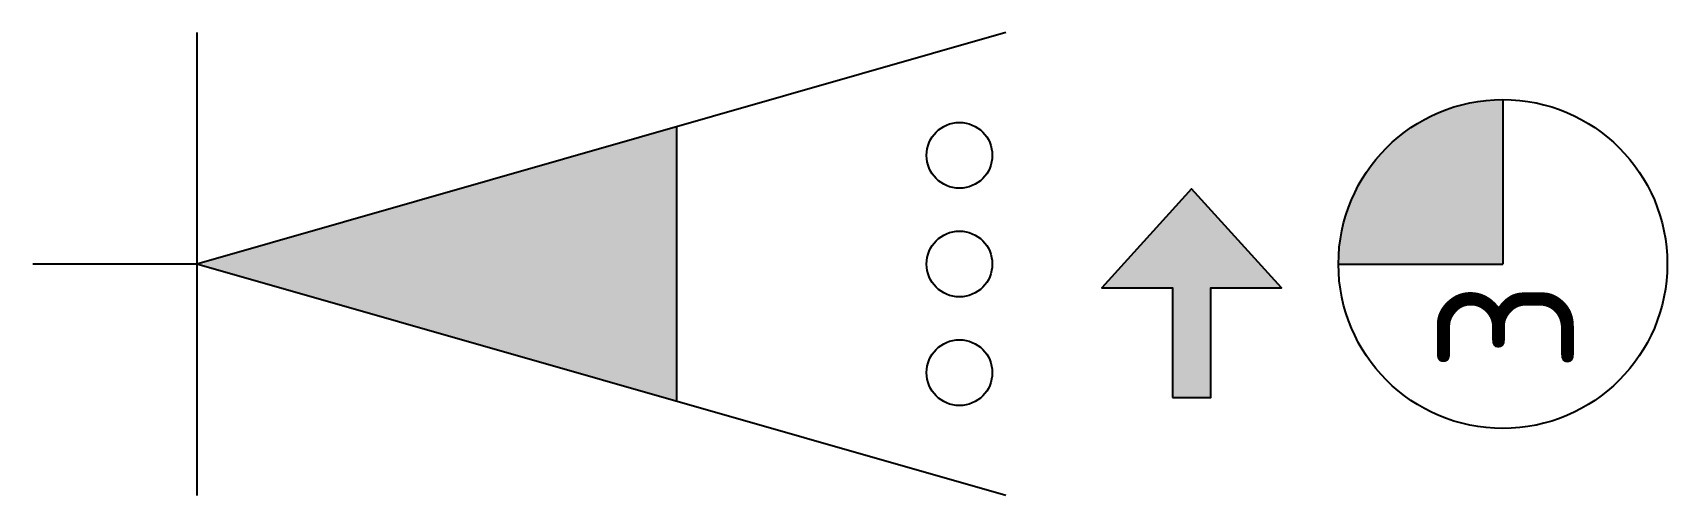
# Model space of a CAD drawing. Extents: x 0 to 14.9, y -2.1 to 2.1.
import ezdxf

# ---------------------------------------------------------------- set-up
doc = ezdxf.new("R2010")
doc.units = 0
doc.layers.get('0').update_dxf_attribs({"lineweight": 25})
doc.styles.add('NLCS-ISO', font='NLCS-ISO.ttf')

msp = doc.modelspace()

# ---------------------------------------------------------------- hatches: boundary and pattern name
h = msp.add_hatch(color=256)
h.dxf.hatch_style = 1
h.paths.add_polyline_path([(11.913, 0), (13.413, 0), (13.413, 1.5, 0.414214)])
h = msp.add_hatch(color=256)
h.dxf.hatch_style = 1
h.paths.add_polyline_path([(10.398, -1.218), (10.749, -1.218), (10.749, -0.218), (11.393, -0.218), (10.573, 0.687), (9.754, -0.218), (10.398, -0.218)])

# ---------------------------------------------------------------- linework, layer by layer
for p, q in [((8.878, 2.11), (1.499, 0)), ((1.499, 2.11), (1.499, -2.11)), ((13.413, 1.5), (13.413, 0)), ((5.878, -1.252), (5.878, 1.252)), ((1.499, 0), (0, 0)), ((8.878, -2.11), (1.499, 0)), ((11.913, 0), (13.413, 0))]:
    msp.add_line(p, q)
msp.add_lwpolyline([(10.398, -1.218), (10.749, -1.218), (10.749, -0.218), (11.393, -0.218), (10.573, 0.687), (9.754, -0.218), (10.398, -0.218)], close=True)
for centre, radius in [((13.413, 0), 1.5), ((8.455, 0.991), 0.3), ((8.455, 0), 0.3), ((8.455, -0.991), 0.3)]:
    msp.add_circle(centre, radius)
msp.add_solid([(1.499, 0), (5.878, 1.252), (5.878, -1.252)])

# ---------------------------------------------------------------- texts
at = {"style": 'NLCS-ISO'}
msp.add_text('3', height=1.25, rotation=90, dxfattribs=at).set_placement((14.065, -0.984))

doc.saveas('drawing.dxf')
